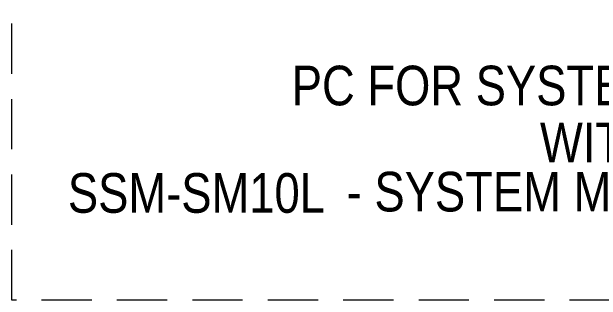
# Model space of a CAD drawing. Header units: millimetres. Extents: x 11706 to 18081, y 7308 to 12674.
# Drawn here: x 15513.3 to 15885.4, y 11653.5 to 11835.6 of the extents above; entities that cross this region are included whole.
import ezdxf
from ezdxf.enums import TextEntityAlignment as Align

# ---------------------------------------------------------------- set-up
doc = ezdxf.new("R2010")
doc.units = ezdxf.units.MM
doc.linetypes.add('DASHED', pattern=[19.05, 12.7, -6.35])
doc.layers.get('0').update_dxf_attribs({"lineweight": 0})
doc.styles.get("Standard").update_dxf_attribs({"font": 'ARIALN.TTF'})

msp = doc.modelspace()

# ---------------------------------------------------------------- linework, layer by layer
at = {"linetype": 'DASHED', "ltscale": 2.5}
msp.add_lwpolyline([(15513.27, 12144.92), (16182.91, 12144.92), (16182.91, 11653.51), (15513.27, 11653.51)], close=True, dxfattribs=at)

# ---------------------------------------------------------------- texts
at = {"color": 134}
for s, p in [('PC FOR SYSTEM MANAGER ', (15887.31, 11776.53)), ('SSM-SM10L', (15629.84, 11708.71))]:
    msp.add_text(s, height=25, dxfattribs=at).set_placement(p, align=Align.CENTER)
for s, p in [('WITH ', (15887.31, 11740.52)), ('- SYSTEM MANAGER SUPPORT', (15941.89, 11709.54))]:
    msp.add_text(s, height=25).set_placement(p, align=Align.CENTER)

doc.saveas('drawing.dxf')
